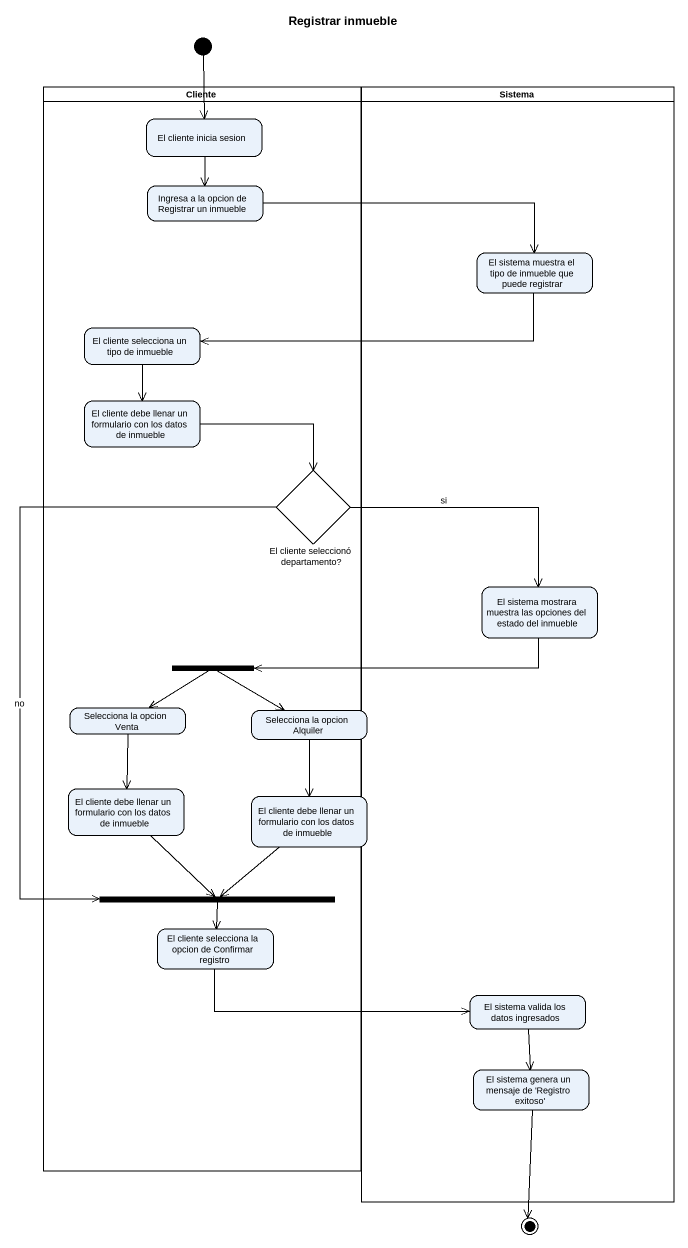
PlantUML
@startuml
title Registrar inmueble
hide empty description
state initial1 <<start>>
state Cliente <<partition>> {
  state "El cliente inicia sesion" as El_cliente_inicia_sesion
  state "Ingresa a la opcion de Registrar un inmueble" as Ingresa_a_la_opcion_de
  state "El cliente selecciona un tipo de inmueble" as El_cliente_selecciona_un
  state "El cliente debe llenar un formulario con los datos de inmueble" as El_cliente_debe_llenar_un
  state "El cliente seleccionó departamento?" as El_cliente_seleccionó <<choice>>
  state fork1 <<fork>>
  state "Selecciona la opcion Venta" as Selecciona_la_opcion_Venta
  state "El cliente debe llenar un formulario con los datos de inmueble" as El_cliente_debe_llenar_un_2
  state fork2 <<join>>
  state "El cliente selecciona la opcion de Confirmar registro" as El_cliente_selecciona_la
}
state Sistema <<partition>> {
  state "El sistema muestra el tipo de inmueble que puede registrar" as El_sistema_muestra_el_tipo
  state "El sistema mostrara muestra las opciones del estado del inmueble" as El_sistema_mostrara_muestra
  state "El sistema valida los datos ingresados" as El_sistema_valida_los_datos
  state "El sistema genera un mensaje de 'Registro exitoso'" as El_sistema_genera_un
}
state "Selecciona la opcion Alquiler" as Selecciona_la_opcion
state "El cliente debe llenar un formulario con los datos de inmueble" as El_cliente_debe_llenar_un_3
state final1 <<end>>
initial1 --> El_cliente_inicia_sesion
El_cliente_inicia_sesion --> Ingresa_a_la_opcion_de
Ingresa_a_la_opcion_de -right-> El_sistema_muestra_el_tipo
El_sistema_muestra_el_tipo -left-> El_cliente_selecciona_un
El_cliente_selecciona_un --> El_cliente_debe_llenar_un
El_cliente_debe_llenar_un -right-> El_cliente_seleccionó
El_cliente_seleccionó -right-> El_sistema_mostrara_muestra : si
El_cliente_seleccionó --> fork2 : no
El_sistema_mostrara_muestra -left-> fork1
fork1 --> Selecciona_la_opcion_Venta
fork1 -right-> Selecciona_la_opcion
Selecciona_la_opcion_Venta --> El_cliente_debe_llenar_un_2
Selecciona_la_opcion --> El_cliente_debe_llenar_un_3
El_cliente_debe_llenar_un_2 --> fork2
El_cliente_debe_llenar_un_3 --> fork2
fork2 --> El_cliente_selecciona_la
El_cliente_selecciona_la -right-> El_sistema_valida_los_datos
El_sistema_valida_los_datos --> El_sistema_genera_un
El_sistema_genera_un --> final1
@enduml
